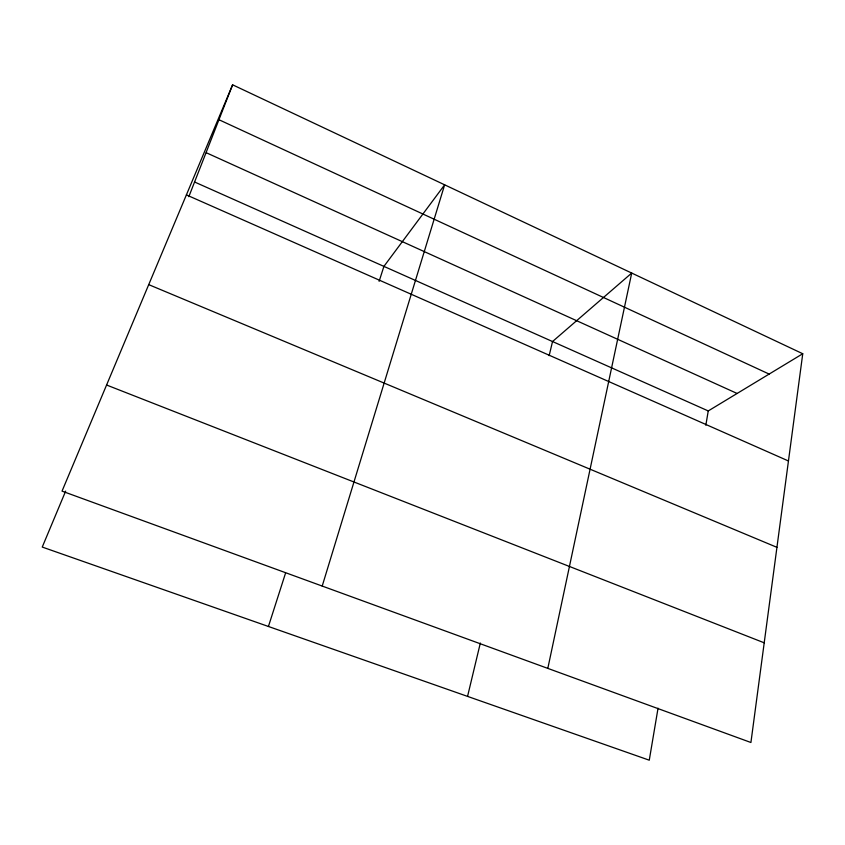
<?xml version="1.0" encoding="UTF-8"?>
<svg xmlns="http://www.w3.org/2000/svg" width="845" height="845" viewBox="0 0 845 845"><rect width="100%" height="100%" fill="white"/><g stroke="black" fill="none" stroke-linecap="round" stroke-linejoin="round"><path stroke-width="1.27" d="M802.75 353.738L750.92 742.501L62.034 491.125L232.607 84.806L802.75 353.738L708.247 410.934L705.839 425.246M658.044 708.194L649.266 760.194L42.25 547.064L65.667 491.103M547.813 668.384L631.711 273.062L552.535 341.538L549.165 355.639M467.56 696.396L480.34 643.034M322.209 586.06L444.639 184.823L383.915 266.386L379.12 281.343M268.425 626.483L285.568 573.047M188.826 196.684L232.607 84.806M106.576 385.014L764.207 642.813M148.72 284.638L776.935 547.338M186.396 194.889L788.448 460.969M194.91 182.15L708.247 410.934M206.296 152.744L737.115 393.474M219.066 119.779L769.151 374.082"/></g></svg>
